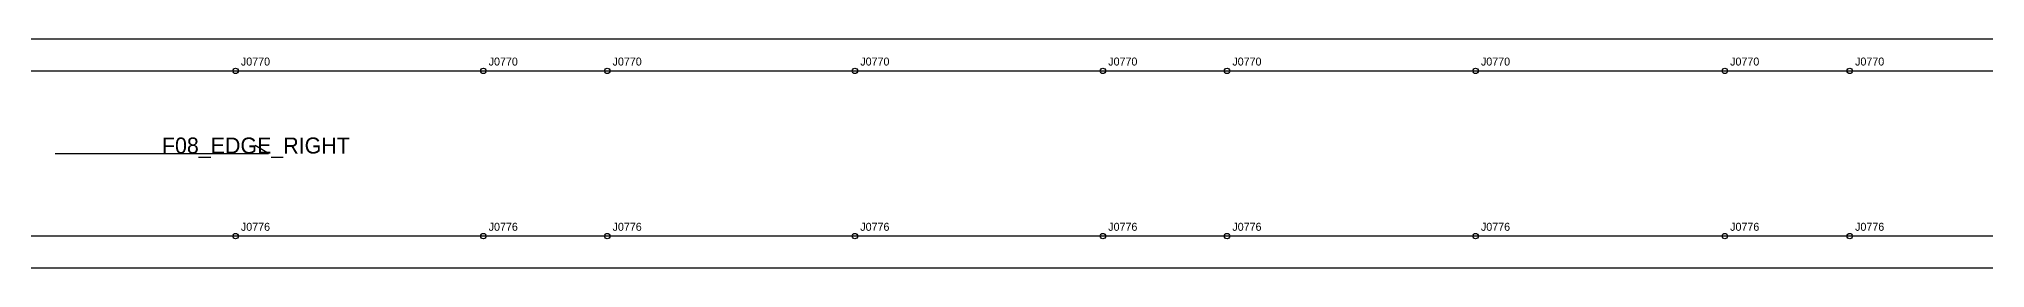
# Model space of a CAD drawing. Header units: millimetres. Extents: x -12 to 2814, y -74 to 12.
# Drawn here: x 1355 to 2084, y -74 to 12 of the extents above; entities that cross this region are included whole.
import ezdxf

# ---------------------------------------------------------------- set-up
doc = ezdxf.new("R2010")
doc.units = ezdxf.units.MM
for name, color, linetype in [('CUT', 1, 'Continuous'), ('GRAIN', 3, 'Continuous'), ('LABEL', 7, 'Continuous'), ('NOTCH', 2, 'Continuous'), ('SEW', 5, 'Continuous')]:
    doc.layers.add(name, color=color, linetype=linetype)

msp = doc.modelspace()

# ---------------------------------------------------------------- linework, layer by layer
at = {"layer": 'CUT'}
for points in [[(1347.23, 12), (1370.38, 12), (1393.54, 12), (1416.72, 12), (1439.92, 12), (1463.14, 12), (1486.38, 12), (1509.61, 12), (1532.85, 12), (1556.08, 12), (1579.3, 12), (1602.52, 12), (1625.74, 12), (1648.96, 12), (1672.2, 12), (1695.43, 12), (1718.68, 12), (1741.93, 12), (1765.19, 12), (1788.46, 12), (1811.74, 12), (1835.03, 12), (1858.34, 12), (1881.66, 12), (1904.99, 12), (1928.33, 12), (1951.69, 12), (1975.07, 12), (1998.46, 12), (2021.89, 12), (2045.35, 12), (2068.84, 12), (2092.38, 12)], [(2092.38, -74), (2068.84, -74), (2045.35, -74), (2021.89, -74), (1998.46, -74), (1975.07, -74), (1951.69, -74), (1928.33, -74), (1904.99, -74), (1881.66, -74), (1858.34, -74), (1835.03, -74), (1811.74, -74), (1788.46, -74), (1765.19, -74), (1741.93, -74), (1718.68, -74), (1695.43, -74), (1672.2, -74), (1648.96, -74), (1625.74, -74), (1602.52, -74), (1579.3, -74), (1556.08, -74), (1532.85, -74), (1509.61, -74), (1486.38, -74), (1463.14, -74), (1439.92, -74), (1416.72, -74), (1393.54, -74), (1370.38, -74), (1347.23, -74)]]:
    msp.add_lwpolyline(points, dxfattribs=at)
at = {"layer": 'GRAIN'}
for p, q in [((1440.71, -31), (1435.71, -28)), ((1360.71, -31), (1440.71, -31))]:
    msp.add_line(p, q, dxfattribs=at)
at = {"layer": 'NOTCH'}
for centre in [(1428.32, 0), (1521.23, 0), (1567.69, 0), (1660.58, 0), (1753.56, 0), (1800.1, 0), (1893.32, 0), (1986.76, 0), (2033.62, 0), (1428.32, -62), (1521.23, -62), (1567.69, -62), (1660.58, -62), (1753.56, -62), (1800.1, -62), (1893.32, -62), (1986.76, -62), (2033.62, -62)]:
    msp.add_circle(centre, 1, dxfattribs=at)
at = {"layer": 'SEW'}
for points in [[(1347.23, 0), (1370.38, 0), (1393.54, 0), (1416.72, 0), (1439.92, 0), (1463.14, 0), (1486.38, 0), (1509.61, 0), (1532.85, 0), (1556.08, 0), (1579.3, 0), (1602.52, 0), (1625.74, 0), (1648.96, 0), (1672.2, 0), (1695.43, 0), (1718.68, 0), (1741.93, 0), (1765.19, 0), (1788.46, 0), (1811.74, 0), (1835.03, 0), (1858.34, 0), (1881.66, 0), (1904.99, 0), (1928.33, 0), (1951.69, 0), (1975.07, 0), (1998.46, 0), (2021.89, 0), (2045.35, 0), (2068.84, 0), (2092.38, 0)], [(2092.38, -62), (2068.84, -62), (2045.35, -62), (2021.89, -62), (1998.46, -62), (1975.07, -62), (1951.69, -62), (1928.33, -62), (1904.99, -62), (1881.66, -62), (1858.34, -62), (1835.03, -62), (1811.74, -62), (1788.46, -62), (1765.19, -62), (1741.93, -62), (1718.68, -62), (1695.43, -62), (1672.2, -62), (1648.96, -62), (1625.74, -62), (1602.52, -62), (1579.3, -62), (1556.08, -62), (1532.85, -62), (1509.61, -62), (1486.38, -62), (1463.14, -62), (1439.92, -62), (1416.72, -62), (1393.54, -62), (1370.38, -62), (1347.23, -62)]]:
    msp.add_lwpolyline(points, dxfattribs=at)

# ---------------------------------------------------------------- texts
at = {"layer": 'LABEL'}
for s, height, p in [('J0770', 3, (1430.32, 2)), ('J0770', 3, (1523.23, 2)), ('J0770', 3, (1569.69, 2)), ('J0770', 3, (1662.58, 2)), ('J0770', 3, (1755.56, 2)), ('J0770', 3, (1802.1, 2)), ('J0770', 3, (1895.32, 2)), ('J0770', 3, (1988.76, 2)), ('J0770', 3, (2035.62, 2)), ('F08_EDGE_RIGHT', 6, (1400.71, -31)), ('J0776', 3, (1430.32, -60)), ('J0776', 3, (1523.23, -60)), ('J0776', 3, (1569.69, -60)), ('J0776', 3, (1662.58, -60)), ('J0776', 3, (1755.56, -60)), ('J0776', 3, (1802.1, -60)), ('J0776', 3, (1895.32, -60)), ('J0776', 3, (1988.76, -60)), ('J0776', 3, (2035.62, -60))]:
    msp.add_text(s, height=height, dxfattribs=at).set_placement(p)

doc.saveas('drawing.dxf')
